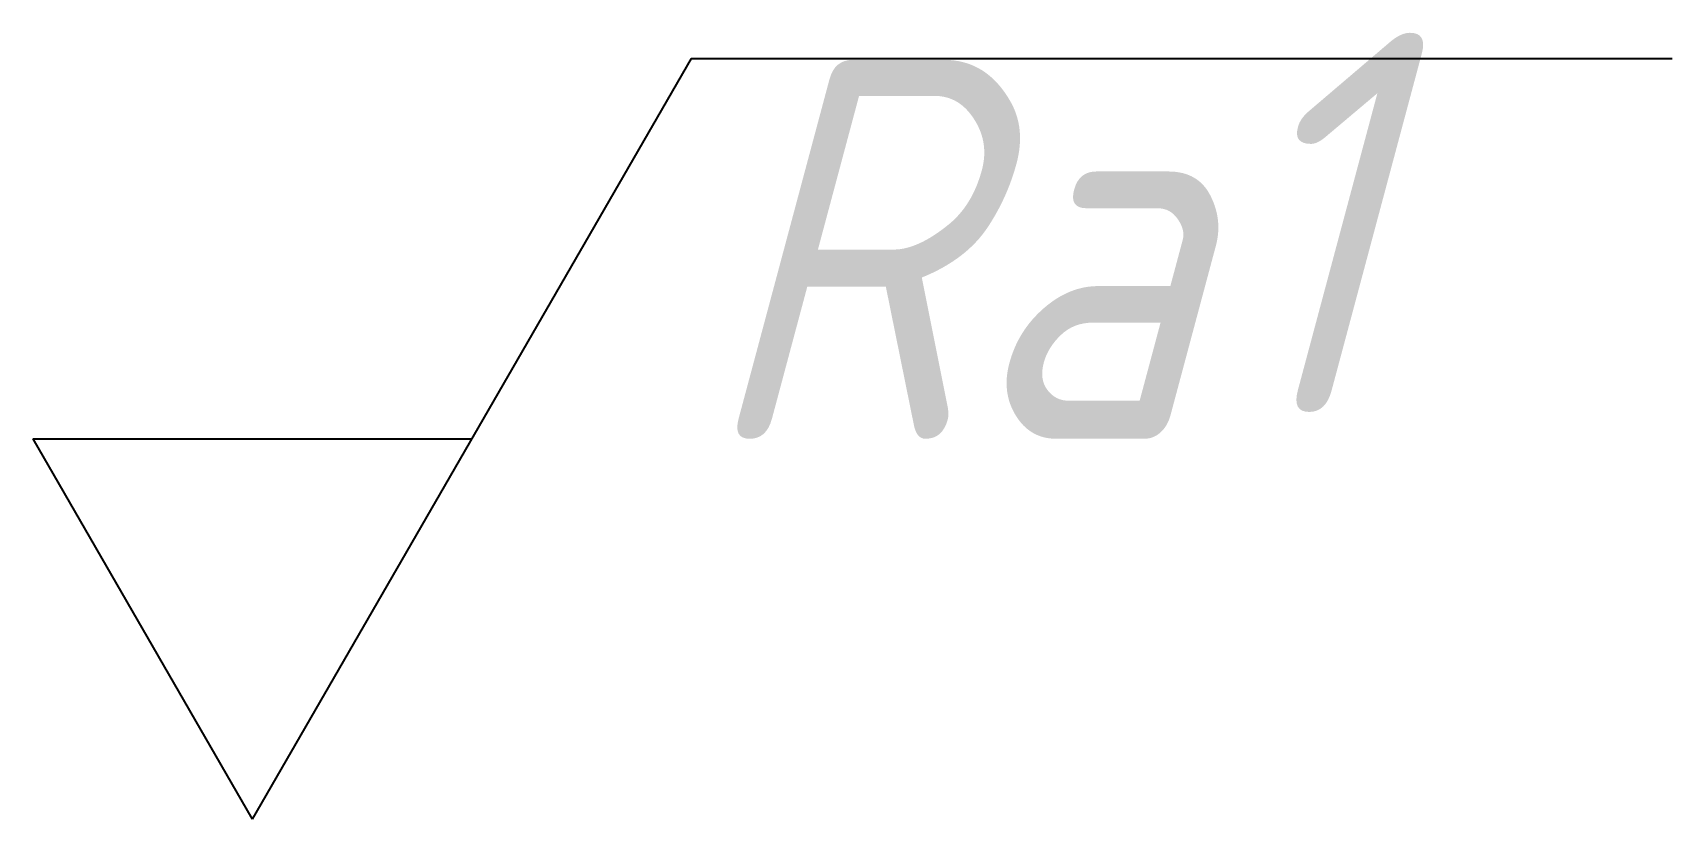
# Model space of a CAD drawing. Header units: millimetres. Extents: x -0.29 to 1.87, y 0 to 1.03.
import ezdxf

# ---------------------------------------------------------------- set-up
doc = ezdxf.new("R2010")
doc.units = ezdxf.units.MM
doc.styles.add('工程样式', font='gbeitc.shx', dxfattribs={"bigfont": 'gbcbig.shx'})

msp = doc.modelspace()

# ---------------------------------------------------------------- linework, layer by layer
for p, q in [((0.5774, 1), (0, 0)), ((0.5774, 1), (1.8679, 1)), ((-0.2887, 0.5), (0.2887, 0.5)), ((-0.2887, 0.5), (0, 0))]:
    msp.add_line(p, q)

# ---------------------------------------------------------------- texts
at = {"style": '工程样式'}
msp.add_text('Ra', height=0.5, dxfattribs=at).set_placement((0.587, 0.5))
msp.add_attdef('1', (1.2595, 0.5336), '1', height=0.5, dxfattribs=at)

doc.saveas('drawing.dxf')
